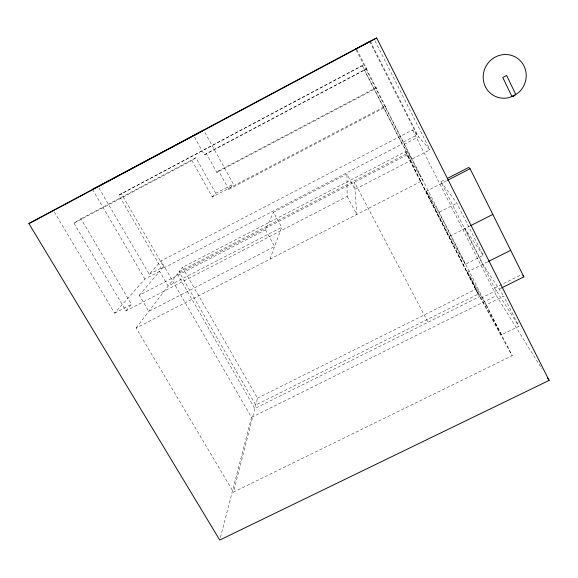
<?xml version="1.0" encoding="UTF-8"?>
<svg xmlns="http://www.w3.org/2000/svg" width="578" height="578" viewBox="0 0 578 578"><rect width="100%" height="100%" fill="white"/><g stroke="black" fill="none" stroke-linecap="round" stroke-linejoin="round"><path stroke-width="0.43" stroke-dasharray="2.89 2.17" d="M212.314 197.026L215.76 193.319L195.928 157.722L191.925 160.511L212.314 197.026L385.158 106.222L512.187 355.694L233.44 492.145L257.492 398.163L182.402 267.383L405.416 151.653L478.244 294.108L255.736 405.005L179.057 271.768L182.402 267.383M220.442 537.432L251.509 417.395L161.052 260.945L412.519 129.927L416.948 134.985L401.623 142.954L362.182 65.574L118.858 195.118L161.674 269.052L402.252 143.951L362.182 65.574M269.969 259.125L281.696 227.284L273.473 212.249L346.952 174.05L354.986 189.346L410.785 160.467L402.888 144.97L418.551 136.827L429.974 149.868L411.832 159.261L402.888 144.97M265.461 229.856L274.615 246.495L148.806 311.39L139.312 295.235L265.461 229.856L273.473 212.249M136.119 328.001L177.338 274.023L407.324 154.781L422.93 180.408L136.119 328.001L233.44 492.145M125.961 310.87L131.502 304.382L80.942 218.78L73.948 223.144L125.961 310.87L347.183 196.441L346.952 174.05M139.312 295.235L159.658 271.414L168.147 286.059L281.696 227.284M161.674 269.052L163.646 266.747L121.329 193.579M194.533 137.167L204.402 154.947L366.654 68.818L206.346 153.546L216.829 172.454L376.35 88.232L375.924 87.755L218.571 170.842L228.816 189.346L233.36 184.064L204.504 131.798M54.31 211.981L114.581 313.139L144.905 279.08L159.658 271.414M98.961 188.023L149.203 274.254L161.052 260.945M216.829 172.454L218.571 170.842M204.402 154.947L206.346 153.546M118.858 195.118L362.37 65.711M80.942 218.78L195.928 157.722M73.948 223.144L191.925 160.511M215.76 193.319L233.36 184.064M228.816 189.346L385.699 106.944L375.924 87.755M149.203 274.254L163.646 266.747M179.057 271.768L406.674 153.719M114.581 313.139L131.502 304.382M487.68 261.841L467.588 271.92L480.975 298.197L501.307 334.951L518.914 326.281L494.624 288.039L440.906 181.738L445.674 179.288M440.906 181.738L456.873 203.232L483.15 255.339L465.326 264.298L449.474 236.38L426.42 191.145L446.657 180.762M426.42 191.145L438.897 212.401L456.873 203.232M449.474 236.38L469.69 226.143M257.492 398.163L475.593 289.303L512.187 355.694M494.624 288.039L521.941 274.434M480.975 298.197L501.769 287.844M251.509 417.395L496.35 295.661L541.969 368.966M467.588 271.92L486.026 304.953L503.727 296.16L518.914 326.281M385.158 106.222L385.699 106.944M483.15 255.339L464.907 228.563L482.926 264.225L503.727 296.16M401.623 142.954L402.252 143.951M92.523 189.432L144.905 279.08M177.338 274.023L254.833 408.538L479.61 296.586L407.324 154.781M347.183 196.441L356.713 214.481L354.495 182.171L428.009 322.286M356.843 49.549L366.654 68.818M366.358 68.609L376.35 88.232M356.127 49.874L420.921 177.114M438.897 212.401L465.326 264.298M486.026 304.953L501.307 334.951M405.416 151.653L475.593 289.303M374.992 40.814L429.974 149.868M370.238 41.197L418.551 136.827M369.682 41.479L416.948 134.985M412.519 129.927L496.35 295.661"/><path stroke-width="0.87" d="M513.958 95.782L518.654 92.523A22.116 21.278 -56.9 0 0 515.323 56.991A22.116 21.278 -56.9 0 0 483.468 73.529A22.116 21.278 -56.9 0 0 508.633 97.725L513.958 95.782L511.913 96.526L502.773 77.488L506.639 75.472L515.771 94.525L511.913 96.526M193.673 135.62L203.644 130.238L28.9 223.578L219.763 540.04L549.1 380.418L376.668 37.96L355.716 49.072L356.431 48.747M98.05 186.47L92.523 189.432L370.238 41.197L369.682 41.479M28.9 223.578L376.668 37.96M447.264 178.472L468.715 167.454L470.095 168.733L523.863 276.848L501.769 287.844M447.437 180.358L470.095 168.733M470.485 225.738L492.817 214.424M488.475 261.444L510.67 250.31M522.902 275.641L523.863 276.848M547.677 378.128L549.1 380.418"/></g></svg>
